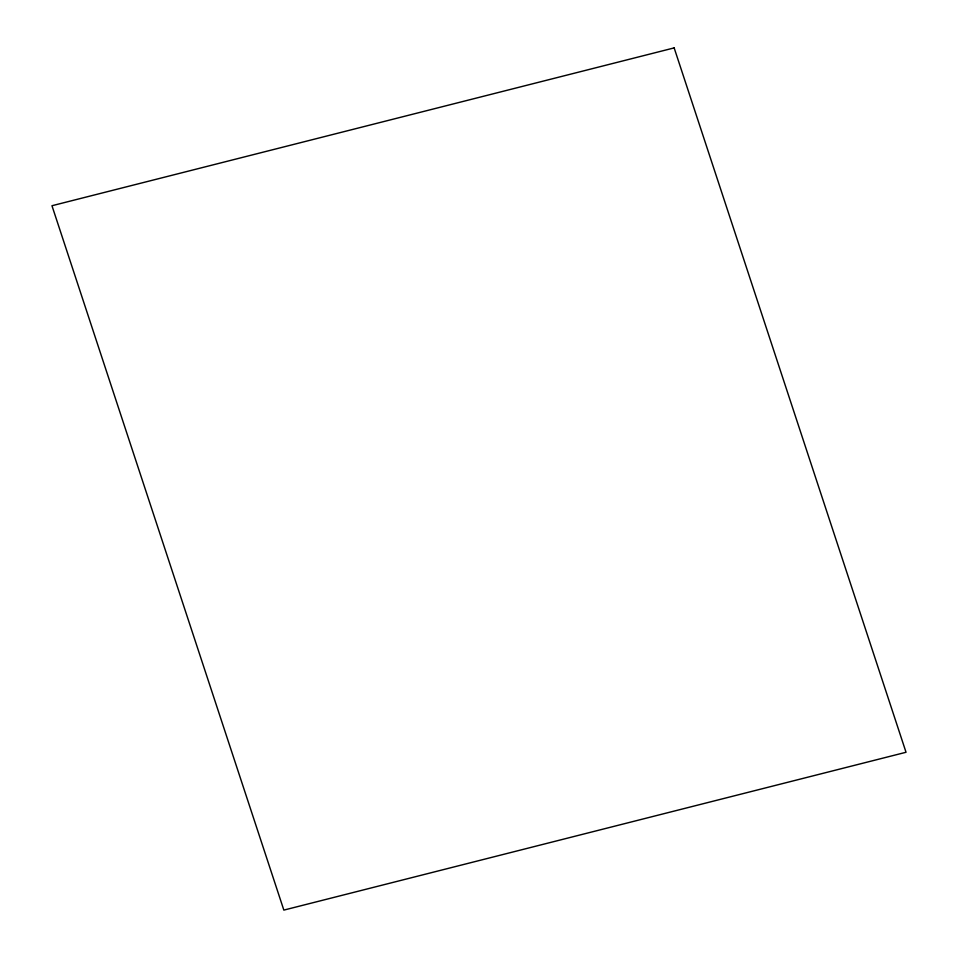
<?xml version="1.0" encoding="UTF-8"?>
<svg xmlns="http://www.w3.org/2000/svg" width="958" height="958" viewBox="0 0 958 958"><rect width="100%" height="100%" fill="white"/><g stroke="black" fill="none" stroke-linecap="round" stroke-linejoin="round"><path stroke-width="1.44" d="M674.157 47.9L51.971 205.731L283.843 910.1L906.029 752.27L674.157 47.9"/></g></svg>
